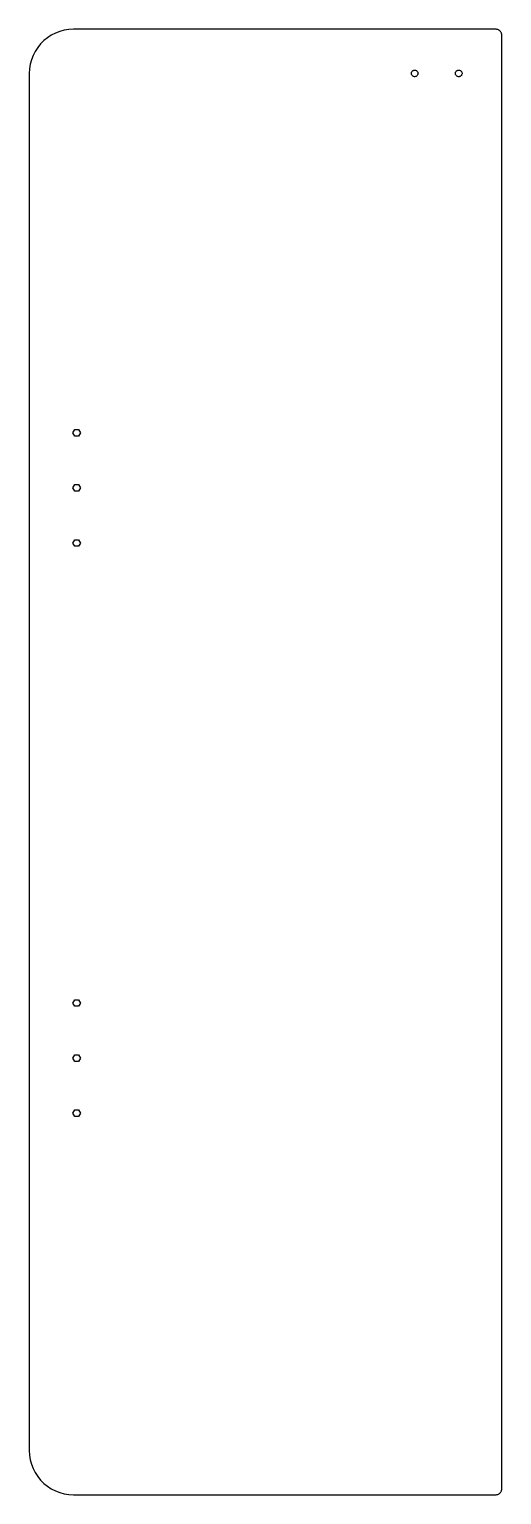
# Model space of a CAD drawing. Header units: metres. Extents: x -215 to 0, y -332 to 332.
import ezdxf

# ---------------------------------------------------------------- set-up
doc = ezdxf.new("R2010")
doc.units = ezdxf.units.M

msp = doc.modelspace()

# ---------------------------------------------------------------- linework, layer by layer
for p, q in [((-195, 332.5), (-197.091, 332.39)), ((-3, 332.5), (-195, 332.5)), ((-2.73868, 332.486), (-3, 332.5)), ((-209.863, 325.883), (-211.18, 324.256)), ((-208.383, 327.363), (-209.863, 325.883)), ((-206.756, 328.68), (-208.383, 327.363)), ((-205, 329.82), (-206.756, 328.68)), ((-203.135, 330.771), (-205, 329.82)), ((-201.18, 331.521), (-203.135, 330.771)), ((-199.158, 332.063), (-201.18, 331.521)), ((-197.091, 332.39), (-199.158, 332.063)), ((-2.48021, 332.445), (-2.73868, 332.486)), ((-2.22745, 332.378), (-2.48021, 332.445)), ((-1.98315, 332.284), (-2.22745, 332.378)), ((-1.75, 332.165), (-1.98315, 332.284)), ((-1.53053, 332.023), (-1.75, 332.165)), ((-1.32716, 331.858), (-1.53053, 332.023)), ((-1.14214, 331.673), (-1.32716, 331.858)), ((-0.977448, 331.469), (-1.14214, 331.673)), ((-0.83493, 331.25), (-0.977448, 331.469)), ((-0.716125, 331.017), (-0.83493, 331.25)), ((-0.622345, 330.773), (-0.716125, 331.017)), ((-0.554626, 330.52), (-0.622345, 330.773)), ((-0.513687, 330.261), (-0.554626, 330.52)), ((-0.5, 330), (-0.513687, 330.261)), ((-0.5, -330), (-0.5, 330)), ((-213.271, 320.635), (-214.021, 318.68)), ((-212.32, 322.5), (-213.271, 320.635)), ((-211.18, 324.256), (-212.32, 322.5)), ((-214.89, 314.591), (-215, 312.5)), ((-214.563, 316.658), (-214.89, 314.591)), ((-214.021, 318.68), (-214.563, 316.658)), ((-41.5, 312.5), (-41.4795, 312.747)), ((-41.4795, 312.747), (-41.4187, 312.987)), ((-41.4187, 312.987), (-41.3192, 313.214)), ((-41.3192, 313.214), (-41.1837, 313.421)), ((-41.1837, 313.421), (-41.0159, 313.604)), ((-41.0159, 313.604), (-40.8204, 313.756)), ((-40.8204, 313.756), (-40.6025, 313.874)), ((-40.6025, 313.874), (-40.3682, 313.954)), ((-40.3682, 313.954), (-40.1239, 313.995)), ((-40.1239, 313.995), (-39.8761, 313.995)), ((-39.8761, 313.995), (-39.6318, 313.954)), ((-39.6318, 313.954), (-39.3974, 313.874)), ((-39.3974, 313.874), (-39.1796, 313.756)), ((-39.1796, 313.756), (-38.9841, 313.604)), ((-38.9841, 313.604), (-38.8163, 313.421)), ((-38.8163, 313.421), (-38.6808, 313.214)), ((-38.6808, 313.214), (-38.5813, 312.987)), ((-38.5813, 312.987), (-38.5204, 312.747)), ((-38.5204, 312.747), (-38.5, 312.5)), ((-21.5, 312.5), (-21.4795, 312.747)), ((-21.4795, 312.747), (-21.4187, 312.987)), ((-21.4187, 312.987), (-21.3192, 313.214)), ((-21.3192, 313.214), (-21.1837, 313.421)), ((-21.1837, 313.421), (-21.0159, 313.604)), ((-21.0159, 313.604), (-20.8204, 313.756)), ((-20.8204, 313.756), (-20.6025, 313.874)), ((-20.6025, 313.874), (-20.3682, 313.954)), ((-20.3682, 313.954), (-20.1239, 313.995)), ((-20.1239, 313.995), (-19.8761, 313.995)), ((-19.8761, 313.995), (-19.6318, 313.954)), ((-19.6318, 313.954), (-19.3974, 313.874)), ((-19.3974, 313.874), (-19.1796, 313.756)), ((-19.1796, 313.756), (-18.9841, 313.604)), ((-18.9841, 313.604), (-18.8163, 313.421)), ((-18.8163, 313.421), (-18.6808, 313.214)), ((-18.6808, 313.214), (-18.5813, 312.987)), ((-18.5813, 312.987), (-18.5204, 312.747)), ((-18.5204, 312.747), (-18.5, 312.5)), ((-215, 312.5), (-215, -312.5)), ((-41.4795, 312.253), (-41.5, 312.5)), ((-41.4187, 312.013), (-41.4795, 312.253)), ((-41.3192, 311.786), (-41.4187, 312.013)), ((-41.1837, 311.579), (-41.3192, 311.786)), ((-41.0159, 311.396), (-41.1837, 311.579)), ((-40.8204, 311.244), (-41.0159, 311.396)), ((-40.6025, 311.126), (-40.8204, 311.244)), ((-40.3682, 311.046), (-40.6025, 311.126)), ((-40.1239, 311.005), (-40.3682, 311.046)), ((-39.8761, 311.005), (-40.1239, 311.005)), ((-39.6318, 311.046), (-39.8761, 311.005)), ((-39.3974, 311.126), (-39.6318, 311.046)), ((-39.1796, 311.244), (-39.3974, 311.126)), ((-38.9841, 311.396), (-39.1796, 311.244)), ((-38.8163, 311.579), (-38.9841, 311.396)), ((-38.6808, 311.786), (-38.8163, 311.579)), ((-38.5813, 312.013), (-38.6808, 311.786)), ((-38.5204, 312.253), (-38.5813, 312.013)), ((-38.5, 312.5), (-38.5204, 312.253)), ((-21.4795, 312.253), (-21.5, 312.5)), ((-21.4187, 312.013), (-21.4795, 312.253)), ((-21.3192, 311.786), (-21.4187, 312.013)), ((-21.1837, 311.579), (-21.3192, 311.786)), ((-21.0159, 311.396), (-21.1837, 311.579)), ((-20.8204, 311.244), (-21.0159, 311.396)), ((-20.6025, 311.126), (-20.8204, 311.244)), ((-20.3682, 311.046), (-20.6025, 311.126)), ((-20.1239, 311.005), (-20.3682, 311.046)), ((-19.8761, 311.005), (-20.1239, 311.005)), ((-19.6318, 311.046), (-19.8761, 311.005)), ((-19.3974, 311.126), (-19.6318, 311.046)), ((-19.1796, 311.244), (-19.3974, 311.126)), ((-18.9841, 311.396), (-19.1796, 311.244)), ((-18.8163, 311.579), (-18.9841, 311.396)), ((-18.6808, 311.786), (-18.8163, 311.579)), ((-18.5813, 312.013), (-18.6808, 311.786)), ((-18.5204, 312.253), (-18.5813, 312.013)), ((-18.5, 312.5), (-18.5204, 312.253)), ((-195.232, 149.375), (-194.366, 150.875)), ((-194.366, 147.875), (-195.232, 149.375)), ((-194.366, 150.875), (-192.634, 150.875)), ((-192.634, 147.875), (-194.366, 147.875)), ((-192.634, 150.875), (-191.768, 149.375)), ((-191.768, 149.375), (-192.634, 147.875)), ((-195.232, 124.375), (-194.366, 125.875)), ((-194.366, 122.875), (-195.232, 124.375)), ((-194.366, 125.875), (-192.634, 125.875)), ((-192.634, 122.875), (-194.366, 122.875)), ((-192.634, 125.875), (-191.768, 124.375)), ((-191.768, 124.375), (-192.634, 122.875)), ((-195.232, 99.375), (-194.366, 100.875)), ((-194.366, 100.875), (-192.634, 100.875)), ((-192.634, 100.875), (-191.768, 99.375)), ((-194.366, 97.875), (-195.232, 99.375)), ((-192.634, 97.875), (-194.366, 97.875)), ((-191.768, 99.375), (-192.634, 97.875)), ((-195.232, -109.375), (-194.366, -107.875)), ((-194.366, -110.875), (-195.232, -109.375)), ((-194.366, -107.875), (-192.634, -107.875)), ((-192.634, -110.875), (-194.366, -110.875)), ((-192.634, -107.875), (-191.768, -109.375)), ((-191.768, -109.375), (-192.634, -110.875)), ((-195.232, -134.375), (-194.366, -132.875)), ((-194.366, -132.875), (-192.634, -132.875)), ((-192.634, -132.875), (-191.768, -134.375)), ((-194.366, -135.875), (-195.232, -134.375)), ((-192.634, -135.875), (-194.366, -135.875)), ((-191.768, -134.375), (-192.634, -135.875)), ((-195.232, -159.375), (-194.366, -157.875)), ((-194.366, -160.875), (-195.232, -159.375)), ((-194.366, -157.875), (-192.634, -157.875)), ((-192.634, -157.875), (-191.768, -159.375)), ((-191.768, -159.375), (-192.634, -160.875)), ((-192.634, -160.875), (-194.366, -160.875)), ((-215, -312.5), (-214.89, -314.591)), ((-214.89, -314.591), (-214.563, -316.658)), ((-214.563, -316.658), (-214.021, -318.68)), ((-214.021, -318.68), (-213.271, -320.635)), ((-213.271, -320.635), (-212.32, -322.5)), ((-212.32, -322.5), (-211.18, -324.256)), ((-211.18, -324.256), (-209.863, -325.883)), ((-209.863, -325.883), (-208.383, -327.363)), ((-208.383, -327.363), (-206.756, -328.68)), ((-206.756, -328.68), (-205, -329.82)), ((-205, -329.82), (-203.135, -330.771)), ((-203.135, -330.771), (-201.18, -331.521)), ((-201.18, -331.521), (-199.158, -332.063)), ((-199.158, -332.063), (-197.091, -332.39)), ((-197.091, -332.39), (-195, -332.5)), ((-195, -332.5), (-3, -332.5)), ((-3, -332.5), (-2.73868, -332.486)), ((-2.73868, -332.486), (-2.48021, -332.445)), ((-2.48021, -332.445), (-2.22745, -332.378)), ((-2.22745, -332.378), (-1.98315, -332.284)), ((-1.98315, -332.284), (-1.75, -332.165)), ((-1.75, -332.165), (-1.53053, -332.023)), ((-1.53053, -332.023), (-1.32716, -331.858)), ((-1.32716, -331.858), (-1.14214, -331.673)), ((-1.14214, -331.673), (-0.977448, -331.469)), ((-0.977448, -331.469), (-0.83493, -331.25)), ((-0.83493, -331.25), (-0.716125, -331.017)), ((-0.716125, -331.017), (-0.622345, -330.773)), ((-0.622345, -330.773), (-0.554626, -330.52)), ((-0.554626, -330.52), (-0.513687, -330.261)), ((-0.513687, -330.261), (-0.5, -330))]:
    msp.add_line(p, q)

doc.saveas('drawing.dxf')
